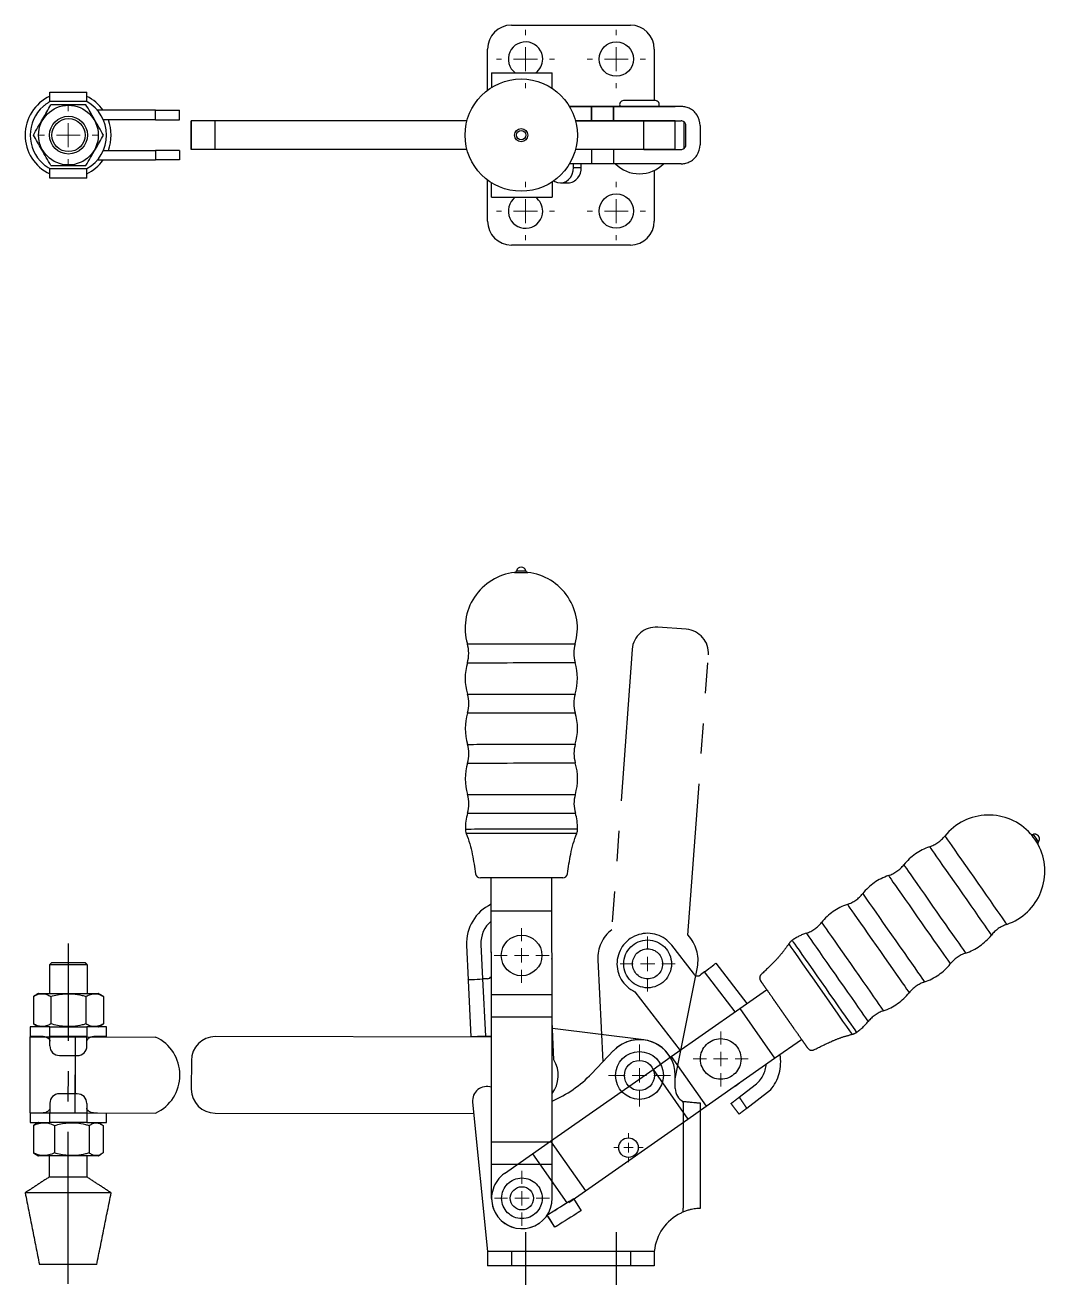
# Model space of a CAD drawing. Header units: millimetres. Extents: x 28 to 359, y 24 to 439.
# Drawn here: x 34.5 to 247.9, y 171.7 to 435.2 of the extents above; entities that cross this region are included whole.
import ezdxf

# ---------------------------------------------------------------- set-up
doc = ezdxf.new("R2010")
doc.units = ezdxf.units.MM
doc.linetypes.add('CENTER', pattern=[50.8, 31.75, -6.35, 6.35, -6.35])
doc.linetypes.add('PHANTOM', pattern=[63.5, 31.75, -6.35, 6.35, -6.35, 6.35, -6.35])
doc.layers.add('CENTER', color=1, linetype='CENTER')

# ---------------------------------------------------------------- blocks, each defined once
blk = doc.blocks.new('SW_CENTERMARKSYMBOL_0')
at = {"color": 0, "linetype": 'Continuous', "lineweight": 0}
for p, q in [((0, 3), (0, 5.75)), ((-3, 0), (-5.75, 0)), ((0, 0), (-1.5, 0)), ((0, 0), (0, 1.5)), ((0, 0), (0, -1.5)), ((0, 0), (1.5, 0)), ((3, 0), (5.75, 0)), ((0, -3), (0, -5.75))]:
    blk.add_line(p, q, dxfattribs=at)
blk = doc.blocks.new('SW_CENTERMARKSYMBOL_1')
at = {"color": 0, "linetype": 'Continuous', "lineweight": 0}
for p, q in [((0, 3), (0, 5.75)), ((-3, 0), (-5.75, 0)), ((0, 0), (-1.5, 0)), ((0, 0), (0, 1.5)), ((0, 0), (0, -1.5)), ((0, 0), (1.5, 0)), ((3, 0), (5.75, 0)), ((0, -3), (0, -5.75))]:
    blk.add_line(p, q, dxfattribs=at)
blk = doc.blocks.new('SW_CENTERMARKSYMBOL_2')
at = {"color": 0, "linetype": 'Continuous', "lineweight": 0}
for p, q in [((0, 3), (0, 6.5)), ((-3, 0), (-6.5, 0)), ((0, 0), (-1.5, 0)), ((0, 0), (0, 1.5)), ((0, 0), (0, -1.5)), ((0, 0), (1.5, 0)), ((3, 0), (6.5, 0)), ((0, -3), (0, -6.5))]:
    blk.add_line(p, q, dxfattribs=at)
blk = doc.blocks.new('SW_CENTERMARKSYMBOL_3')
at = {"color": 0, "linetype": 'Continuous', "lineweight": 0}
for p, q in [((0, 2), (0, 3.05)), ((-2, 0), (-3.05, 0)), ((0, 0), (-1, 0)), ((0, 0), (0, 1)), ((0, 0), (0, -1)), ((0, 0), (1, 0)), ((2, 0), (3.05, 0)), ((0, -2), (0, -3.05))]:
    blk.add_line(p, q, dxfattribs=at)
blk = doc.blocks.new('SW_CENTERMARKSYMBOL_4')
at = {"color": 0, "linetype": 'Continuous', "lineweight": 0}
for p, q in [((0, 5), (0, 6.1)), ((-5, 0), (-6.1, 0)), ((0, 0), (-2.5, 0)), ((0, 0), (0, 2.5)), ((0, 0), (0, -2.5)), ((0, 0), (2.5, 0)), ((5, 0), (6.1, 0)), ((0, -5), (0, -6.1))]:
    blk.add_line(p, q, dxfattribs=at)
blk = doc.blocks.new('SW_CENTERMARKSYMBOL_5')
at = {"color": 0, "linetype": 'Continuous', "lineweight": 0}
for p, q in [((0, 5), (0, 6.1)), ((-5, 0), (-6.1, 0)), ((0, 0), (-2.5, 0)), ((0, 0), (0, 2.5)), ((0, 0), (0, -2.5)), ((0, 0), (2.5, 0)), ((5, 0), (6.1, 0)), ((0, -5), (0, -6.1))]:
    blk.add_line(p, q, dxfattribs=at)
blk = doc.blocks.new('SW_CENTERMARKSYMBOL_6')
at = {"color": 0, "linetype": 'Continuous', "lineweight": 0}
for p, q in [((0, 5), (0, 6.1)), ((-5, 0), (-6.1, 0)), ((0, 0), (-2.5, 0)), ((0, 0), (0, 2.5)), ((0, 0), (0, -2.5)), ((0, 0), (2.5, 0)), ((5, 0), (6.1, 0)), ((0, -5), (0, -6.1))]:
    blk.add_line(p, q, dxfattribs=at)
blk = doc.blocks.new('SW_CENTERMARKSYMBOL_7')
at = {"color": 0, "linetype": 'Continuous', "lineweight": 0}
for p, q in [((0, 5), (0, 6.1)), ((-5, 0), (-6.1, 0)), ((0, 0), (-2.5, 0)), ((0, 0), (0, 2.5)), ((0, 0), (0, -2.5)), ((0, 0), (2.5, 0)), ((5, 0), (6.1, 0)), ((0, -5), (0, -6.1))]:
    blk.add_line(p, q, dxfattribs=at)

msp = doc.modelspace()

# ---------------------------------------------------------------- linework, layer by layer
at = {"color": 7, "linetype": 'Continuous'}
for p, q in [((136.23, 435.2), (161.13, 435.2)), ((131.23, 421.59), (131.23, 430.2)), ((166.13, 430.2), (166.13, 419.42)), ((132.04, 425.2), (132.03, 422.14)), ((132.04, 425.2), (144.74, 425.2)), ((144.77, 425.2), (144.74, 425.2)), ((144.77, 421.99), (144.77, 425.2)), ((39.63, 419.2), (39.64, 419.2)), ((39.64, 421.2), (47.38, 421.2)), ((47.38, 419.2), (39.64, 419.2)), ((166.36, 419.42), (159.71, 419.42)), ((39.85, 418.55), (39.85, 418.55)), ((61.77, 417.4), (49.59, 417.4)), ((61.77, 415.4), (61.77, 417.4)), ((61.77, 417.4), (66.77, 417.4)), ((66.77, 415.4), (66.77, 417.4)), ((128.09, 418.2), (128.19, 418.2)), ((128.18, 418.2), (128.09, 418.2)), ((148.44, 418.2), (153, 418.2)), ((153, 418.2), (148.44, 418.2)), ((153, 415.2), (153, 418.2)), ((153, 418.2), (157.61, 418.2)), ((153, 418.2), (153, 415.2)), ((157.61, 418.2), (153, 418.2)), ((157.61, 415.2), (157.61, 418.2)), ((157.61, 418.2), (170.53, 418.2)), ((157.61, 418.2), (157.61, 415.2)), ((170.53, 418.2), (157.61, 418.2)), ((171.73, 418.2), (170.53, 418.2)), ((61.77, 415.4), (50.84, 415.4)), ((61.77, 415.4), (66.77, 415.4)), ((69.23, 409.2), (69.23, 415.2)), ((69.24, 415.2), (69.23, 415.2)), ((69.24, 409.2), (69.24, 415.2)), ((74.24, 415.2), (69.24, 415.2)), ((74.24, 409.2), (74.24, 415.2)), ((126.93, 415.2), (74.24, 415.2)), ((163.96, 415.2), (149.7, 415.2)), ((149.7, 415.2), (153, 415.2)), ((153, 415.2), (157.61, 415.2)), ((157.61, 415.2), (170.53, 415.2)), ((163.96, 409.2), (163.96, 415.2)), ((170.53, 415.2), (163.96, 415.2)), ((163.96, 415.2), (170.53, 415.2)), ((170.53, 415.2), (171.73, 415.2)), ((172.31, 415), (172.31, 409.39)), ((172.73, 410.2), (172.73, 414.2)), ((175.73, 414.2), (175.73, 410.2)), ((50.84, 409), (61.77, 409)), ((61.77, 409), (61.77, 407)), ((66.77, 409), (61.77, 409)), ((66.77, 409), (66.77, 407)), ((69.24, 409.2), (69.23, 409.2)), ((74.24, 409.2), (69.24, 409.2)), ((126.93, 409.2), (74.24, 409.2)), ((163.96, 409.2), (149.7, 409.2)), ((153, 409.2), (153, 406.2)), ((153, 409.2), (153, 406.2)), ((157.61, 409.2), (157.61, 406.2)), ((157.61, 409.2), (157.61, 406.2)), ((170.53, 409.2), (163.96, 409.2)), ((170.53, 409.2), (163.96, 409.2)), ((163.96, 409.2), (170.53, 409.2)), ((170.53, 409.2), (171.73, 409.2)), ((39.85, 405.85), (39.85, 405.85)), ((49.59, 407), (61.77, 407)), ((66.77, 407), (61.77, 407)), ((128.18, 406.2), (128.09, 406.2)), ((128.18, 406.2), (128.09, 406.2)), ((153, 406.2), (148.44, 406.2)), ((153, 406.2), (148.44, 406.2)), ((149.24, 405.45), (149.24, 406.2)), ((150.83, 405.45), (150.83, 406.2)), ((157.61, 406.2), (153, 406.2)), ((157.61, 406.2), (153, 406.2)), ((170.53, 406.2), (157.61, 406.2)), ((170.53, 406.2), (157.61, 406.2)), ((171.73, 406.2), (170.53, 406.2)), ((39.63, 405.2), (39.64, 405.2)), ((39.64, 405.2), (47.38, 405.2)), ((47.38, 403.2), (39.64, 403.2)), ((149.24, 405.45), (150.83, 405.45)), ((166.13, 404.82), (166.13, 394.2)), ((131.23, 394.2), (131.23, 402.8)), ((132.04, 399.2), (132.03, 402.25)), ((144.77, 402.4), (144.77, 399.2)), ((132.04, 399.2), (144.74, 399.2)), ((144.77, 399.2), (144.74, 399.2)), ((161.13, 389.2), (136.23, 389.2)), ((132.01, 249.89), (132, 256.74)), ((144.71, 249.9), (144.7, 256.76)), ((132.01, 249.89), (144.71, 249.9)), ((132.03, 232.39), (132.01, 249.89)), ((144.73, 232.4), (144.71, 249.9)), ((126.85, 242.7), (127.21, 235.51)), ((129.85, 242.85), (130.21, 235.66)), ((131.98, 240.25), (132.02, 239.39)), ((127.22, 235.31), (127.21, 235.51)), ((127.81, 223.52), (127.22, 235.31)), ((131.21, 235.71), (130.21, 235.66)), ((130.21, 235.66), (130.81, 223.67)), ((36.19, 232.02), (36.18, 226.27)), ((39.85, 232.01), (39.85, 226.26)), ((47.19, 232), (47.18, 226.25)), ((50.85, 232), (50.84, 226.25)), ((132.03, 232.39), (144.73, 232.4)), ((132.04, 227.72), (132.03, 232.39)), ((144.74, 227.74), (144.73, 232.4)), ((132.04, 227.72), (144.74, 227.74)), ((132.07, 201.55), (132.04, 227.72)), ((144.77, 201.57), (144.74, 227.74)), ((145.14, 218.76), (144.74, 226.77)), ((39.64, 225.64), (47.38, 225.63)), ((163.96, 222.92), (144.81, 225.3)), ((35.47, 223.55), (44.9, 223.53)), ((39.63, 221.64), (39.64, 223.64)), ((47.38, 223.63), (39.64, 223.64)), ((44.9, 223.53), (44.88, 207.63)), ((44.9, 223.53), (44.88, 207.63)), ((44.91, 223.53), (44.89, 207.63)), ((44.91, 223.53), (44.89, 207.63)), ((44.9, 223.53), (44.91, 223.53)), ((44.91, 223.53), (61.77, 223.51)), ((44.91, 223.53), (61.77, 223.51)), ((47.38, 221.63), (47.38, 223.63)), ((48.28, 223.53), (61.77, 223.51)), ((132.04, 223.51), (74.24, 223.59)), ((130.81, 223.67), (131.83, 223.72)), ((130.81, 223.67), (131.83, 223.72)), ((131.83, 223.72), (132.04, 223.71)), ((41.63, 219.64), (45.38, 219.63)), ((44.9, 219.63), (44.88, 211.63)), ((44.91, 219.63), (44.9, 211.63)), ((157.61, 220.66), (153, 215.83)), ((157.61, 220.66), (153, 215.83)), ((157.61, 220.66), (153, 215.83)), ((157.61, 220.66), (153, 215.83)), ((157.61, 220.66), (153, 215.83)), ((69.24, 218.6), (69.23, 212.6)), ((170.53, 212.72), (170.53, 215.47)), ((170.53, 214.17), (170.53, 215.47)), ((170.53, 212.72), (170.53, 215.47)), ((45.37, 211.63), (41.62, 211.64)), ((39.62, 209.64), (39.61, 207.64)), ((47.36, 209.63), (47.36, 207.63)), ((128.11, 209.87), (131.23, 178.67)), ((128.11, 209.87), (131.23, 178.67)), ((128.11, 209.87), (131.23, 178.67)), ((128.11, 209.87), (131.23, 178.67)), ((128.11, 209.87), (131.23, 178.67)), ((172.21, 209.72), (172.21, 210.03)), ((172.21, 209.72), (172.21, 210.03)), ((172.21, 209.72), (172.21, 187.72)), ((172.21, 209.72), (172.21, 187.72)), ((173.16, 206.35), (176.98, 209.03)), ((175.73, 209.72), (175.73, 187.72)), ((175.73, 209.72), (175.73, 187.72)), ((35.45, 207.65), (44.88, 207.63)), ((39.61, 207.64), (47.36, 207.63)), ((47.36, 205.63), (39.61, 205.64)), ((44.88, 207.63), (44.89, 207.63)), ((44.89, 207.63), (61.75, 207.61)), ((44.89, 207.63), (61.75, 207.61)), ((48.78, 207.63), (49.57, 207.63)), ((49.57, 207.63), (61.75, 207.61)), ((74.22, 207.59), (128.34, 207.52)), ((172.21, 205.68), (172.21, 187.72)), ((175.73, 208.15), (175.73, 187.72)), ((36.2, 205.02), (36.19, 199.27)), ((40.59, 205.01), (40.58, 199.26)), ((47.87, 205), (47.86, 199.25)), ((50.76, 205), (50.76, 199.25)), ((132.07, 201.55), (144.77, 201.57)), ((132.07, 196.89), (132.07, 201.55)), ((144.77, 196.9), (144.77, 201.57)), ((132.07, 196.89), (144.77, 196.9)), ((132.08, 189.76), (132.07, 196.89)), ((144.78, 189.78), (144.77, 196.9)), ((149.24, 189.72), (150.83, 187.17)), ((172.21, 187.21), (172.21, 187.72)), ((172.21, 187.21), (172.21, 187.72)), ((172.21, 186.9), (172.21, 187.72)), ((175.73, 187.72), (175.72, 187.72)), ((175.73, 187.72), (175.72, 187.72)), ((175.73, 187.72), (175.72, 187.72)), ((175.73, 187.72), (175.73, 187.67)), ((175.73, 187.72), (175.73, 187.67)), ((145.32, 183.73), (143.73, 186.27)), ((145.32, 183.73), (143.97, 185.9)), ((131.23, 178.67), (131.23, 175.67)), ((136.23, 178.67), (131.23, 178.67)), ((131.23, 178.67), (131.23, 175.67)), ((136.23, 178.67), (131.23, 178.67)), ((136.23, 178.67), (136.23, 175.67)), ((161.13, 178.67), (136.23, 178.67)), ((136.23, 178.67), (136.23, 175.67)), ((161.13, 178.67), (136.23, 178.67)), ((161.13, 178.67), (161.13, 175.67)), ((166.13, 178.67), (161.13, 178.67)), ((161.13, 178.67), (161.13, 175.67)), ((166.13, 178.67), (161.13, 178.67)), ((166.13, 178.67), (166.13, 175.67)), ((166.13, 178.67), (166.13, 175.67)), ((136.23, 175.67), (131.23, 175.67)), ((136.23, 175.67), (131.23, 175.67)), ((161.13, 175.67), (136.23, 175.67)), ((161.13, 175.67), (136.23, 175.67)), ((166.13, 175.67), (161.13, 175.67)), ((166.13, 175.67), (161.13, 175.67))]:
    msp.add_line(p, q, dxfattribs=at)
at = {"color": 3, "linetype": 'PHANTOM'}
for p, q in [((172.84, 308.81), (166.85, 309.24)), ((172.84, 308.81), (166.85, 309.24)), ((161.5, 304.62), (157.23, 245.96)), ((161.5, 304.62), (157.23, 245.96)), ((173.19, 244.8), (177.46, 303.46)), ((173.19, 244.8), (177.46, 303.46)), ((174.32, 236.85), (169.8, 242.71)), ((154.32, 239.65), (155.38, 218.32)), ((154.32, 239.65), (155.38, 218.32)), ((170.53, 214.74), (175.15, 238.14)), ((174.81, 236.38), (175.15, 238.14)), ((179.01, 238.95), (185.51, 230.5)), ((176.63, 237.12), (175.83, 236.5)), ((176.63, 237.12), (175.83, 236.5)), ((183.05, 228.78), (176.63, 237.12)), ((162.06, 233), (171.52, 220.7)), ((184.03, 229.47), (189.65, 233.4)), ((169.7, 219.43), (184.03, 229.47)), ((184.03, 229.47), (191.32, 219.07)), ((191.32, 219.07), (196.93, 223)), ((165.88, 216.75), (169.7, 219.43)), ((169.7, 219.43), (176.98, 209.03)), ((176.98, 209.03), (191.32, 219.07)), ((144.44, 201.74), (165.88, 216.75)), ((165.88, 216.75), (173.16, 206.35)), ((183.91, 210.92), (187.25, 213.49)), ((190.45, 212.42), (185.48, 208.59)), ((151.73, 191.34), (173.16, 206.35)), ((140.62, 199.06), (144.44, 201.74)), ((144.44, 201.74), (151.73, 191.34)), ((134.79, 194.97), (140.62, 199.06)), ((140.62, 199.06), (147.8, 188.81)), ((148.24, 188.89), (151.73, 191.34))]:
    msp.add_line(p, q, dxfattribs=at)
at = {"color": 7, "linetype": 'Continuous', "flags": 128}
for points in [[(145.11, 402.63), (145.29, 402.52), (145.87, 402.28), (146.49, 402.2), (147.1, 402.28), (147.68, 402.52), (148.21, 402.91), (148.64, 403.42), (148.97, 404.04), (149.18, 404.72), (149.24, 405.45)], [(136.89, 320.71), (136.97, 320.71), (137.21, 320.71), (137.58, 320.71), (138.03, 320.72), (138.51, 320.72), (138.96, 320.72), (139.33, 320.72), (139.57, 320.72), (139.66, 320.72)], [(137.31, 321.07), (137.38, 321.07), (137.59, 321.07), (137.9, 321.07), (138.27, 321.07), (138.64, 321.07), (138.95, 321.07), (139.16, 321.07), (139.23, 321.07)], [(127.01, 305.74), (127.09, 305.74), (127.33, 305.74), (127.72, 305.74), (128.26, 305.74), (128.94, 305.75), (129.75, 305.75), (130.68, 305.75), (131.71, 305.75), (132.85, 305.75), (134.05, 305.75), (135.32, 305.75), (136.63, 305.76), (137.96, 305.76), (139.29, 305.76), (140.61, 305.76), (141.9, 305.76), (143.14, 305.76), (144.31, 305.76), (145.4, 305.77), (146.38, 305.77), (147.26, 305.77), (148, 305.77), (148.61, 305.77), (149.08, 305.77), (149.39, 305.77), (149.55, 305.77), (149.57, 305.77)], [(127.02, 301.82), (127.09, 301.82), (127.33, 301.82), (127.72, 301.82), (128.26, 301.82), (128.94, 301.83), (129.75, 301.83), (130.68, 301.83), (131.72, 301.83), (132.85, 301.83), (134.06, 301.83), (135.32, 301.83), (136.63, 301.84), (137.96, 301.84), (139.3, 301.84), (140.62, 301.84), (141.91, 301.84), (143.15, 301.84), (144.32, 301.84), (145.4, 301.85), (146.39, 301.85), (147.26, 301.85), (148.01, 301.85), (148.62, 301.85), (149.08, 301.85), (149.4, 301.85), (149.56, 301.85), (149.58, 301.85)], [(127.02, 295.24), (127.1, 295.24), (127.34, 295.24), (127.73, 295.24), (128.27, 295.24), (128.95, 295.25), (129.76, 295.25), (130.69, 295.25), (131.73, 295.25), (132.86, 295.25), (134.06, 295.25), (135.33, 295.25), (136.64, 295.26), (137.97, 295.26), (139.31, 295.26), (140.63, 295.26), (141.92, 295.26), (143.15, 295.26), (144.33, 295.26), (145.41, 295.27), (146.4, 295.27), (147.27, 295.27), (148.02, 295.27), (148.63, 295.27), (149.09, 295.27), (149.41, 295.27), (149.56, 295.27), (149.58, 295.27)], [(127.03, 291.32), (127.11, 291.32), (127.34, 291.32), (127.73, 291.32), (128.27, 291.32), (128.95, 291.33), (129.76, 291.33), (130.69, 291.33), (131.73, 291.33), (132.86, 291.33), (134.07, 291.33), (135.34, 291.33), (136.64, 291.34), (137.97, 291.34), (139.31, 291.34), (140.63, 291.34), (141.92, 291.34), (143.16, 291.34), (144.33, 291.34), (145.42, 291.35), (146.4, 291.35), (147.27, 291.35), (148.02, 291.35), (148.63, 291.35), (149.1, 291.35), (149.41, 291.35), (149.57, 291.35), (149.59, 291.35)], [(127.04, 284.74), (127.12, 284.74), (127.35, 284.74), (127.74, 284.74), (128.28, 284.74), (128.96, 284.75), (129.77, 284.75), (130.7, 284.75), (131.74, 284.75), (132.87, 284.75), (134.08, 284.75), (135.34, 284.75), (136.65, 284.76), (137.98, 284.76), (139.32, 284.76), (140.64, 284.76), (141.93, 284.76), (143.17, 284.76), (144.34, 284.76), (145.42, 284.77), (146.41, 284.77), (147.28, 284.77), (148.03, 284.77), (148.64, 284.77), (149.1, 284.77), (149.42, 284.77), (149.58, 284.77), (149.6, 284.77)], [(127.04, 280.82), (127.12, 280.82), (127.36, 280.82), (127.75, 280.82), (128.29, 280.82), (128.97, 280.83), (129.78, 280.83), (130.71, 280.83), (131.75, 280.83), (132.88, 280.83), (134.08, 280.83), (135.35, 280.83), (136.66, 280.84), (137.99, 280.84), (139.32, 280.84), (140.64, 280.84), (141.93, 280.84), (143.17, 280.84), (144.34, 280.84), (145.43, 280.85), (146.41, 280.85), (147.29, 280.85), (148.03, 280.85), (148.64, 280.85), (149.11, 280.85), (149.42, 280.85), (149.58, 280.85), (149.6, 280.85)], [(127.05, 274.24), (127.13, 274.24), (127.36, 274.24), (127.76, 274.24), (128.29, 274.24), (128.97, 274.25), (129.78, 274.25), (130.72, 274.25), (131.75, 274.25), (132.88, 274.25), (134.09, 274.25), (135.36, 274.25), (136.66, 274.26), (138, 274.26), (139.33, 274.26), (140.65, 274.26), (141.94, 274.26), (143.18, 274.26), (144.35, 274.26), (145.44, 274.27), (146.42, 274.27), (147.3, 274.27), (148.04, 274.27), (148.65, 274.27), (149.12, 274.27), (149.43, 274.27), (149.59, 274.27), (149.61, 274.27)], [(127.05, 270.32), (127.13, 270.32), (127.37, 270.32), (127.76, 270.32), (128.3, 270.32), (128.98, 270.33), (129.79, 270.33), (130.72, 270.33), (131.76, 270.33), (132.89, 270.33), (134.09, 270.33), (135.36, 270.33), (136.67, 270.34), (138, 270.34), (139.34, 270.34), (140.66, 270.34), (141.95, 270.34), (143.19, 270.34), (144.36, 270.34), (145.44, 270.35), (146.43, 270.35), (147.3, 270.35), (148.05, 270.35), (148.66, 270.35), (149.12, 270.35), (149.44, 270.35), (149.59, 270.35), (149.61, 270.35)], [(126.59, 267.03), (126.67, 267.03), (126.9, 267.03), (127.3, 267.03), (127.84, 267.03), (128.52, 267.04), (129.34, 267.04), (130.27, 267.04), (131.32, 267.04), (132.46, 267.04), (133.68, 267.04), (134.97, 267.04), (136.3, 267.04), (137.65, 267.05), (139.02, 267.05), (140.38, 267.05), (141.71, 267.05), (142.99, 267.05), (144.21, 267.05), (145.35, 267.06), (146.4, 267.06), (147.34, 267.06), (148.16, 267.06), (148.84, 267.06), (149.38, 267.06), (149.77, 267.06), (150.01, 267.06), (150.09, 267.06), (150.09, 267.06)], [(149.91, 266.1), (149.68, 266.1), (149.03, 266.1), (147.96, 266.1), (146.52, 266.1), (144.77, 266.1), (142.77, 266.1), (140.6, 266.09), (138.34, 266.09), (136.08, 266.09), (133.91, 266.08), (131.91, 266.08), (130.16, 266.08), (128.72, 266.08), (127.65, 266.08), (127, 266.08), (126.77, 266.08), (126.77, 266.08)], [(132.02, 241.36), (132.01, 241.26), (131.98, 240.25)], [(43.53, 238.61), (42.73, 238.61), (41.97, 238.61), (41.26, 238.61), (40.66, 238.61), (40.16, 238.61), (39.81, 238.62), (39.61, 238.62), (39.56, 238.62)], [(40.06, 239.12), (40.07, 239.12), (40.19, 239.11), (40.47, 239.11), (40.89, 239.11), (41.43, 239.11), (42.07, 239.11), (42.78, 239.11), (43.53, 239.11)], [(43.53, 239.11), (44.27, 239.11), (44.98, 239.11), (45.63, 239.11), (46.17, 239.11), (46.59, 239.11), (46.87, 239.11), (46.99, 239.11), (46.99, 239.11)], [(47.49, 238.6), (47.45, 238.6), (47.25, 238.61), (46.89, 238.61), (46.4, 238.61), (45.79, 238.61), (45.09, 238.61), (44.33, 238.61), (43.53, 238.61)], [(127.21, 235.51), (127.27, 235.51), (127.44, 235.52), (127.72, 235.53), (128.09, 235.55), (128.54, 235.57), (129.06, 235.6), (129.62, 235.63), (130.21, 235.66)], [(37.27, 232.64), (37.28, 232.64), (37.4, 232.64), (37.68, 232.64), (38.11, 232.64), (38.68, 232.64), (39.38, 232.64), (40.18, 232.64), (41.07, 232.64), (42.03, 232.64), (43.02, 232.64), (44.02, 232.63), (45.02, 232.63), (45.97, 232.63), (46.86, 232.63), (47.67, 232.63), (48.36, 232.63), (48.93, 232.63), (49.36, 232.63), (49.64, 232.63), (49.77, 232.63), (49.77, 232.63)], [(39.64, 225.64), (38.69, 225.64), (37.83, 225.64), (37.09, 225.64), (36.48, 225.64), (36.01, 225.64), (35.69, 225.65), (35.53, 225.65), (35.51, 225.65)], [(39.64, 223.64), (39.64, 224.03), (39.64, 224.41), (39.64, 224.75), (39.64, 225.05), (39.64, 225.3), (39.64, 225.49), (39.64, 225.6), (39.64, 225.64)], [(47.38, 225.63), (47.38, 225.59), (47.38, 225.48), (47.38, 225.29), (47.38, 225.04), (47.38, 224.74), (47.38, 224.39), (47.38, 224.02), (47.38, 223.63)], [(51.51, 225.62), (51.49, 225.62), (51.33, 225.62), (51.01, 225.62), (50.54, 225.62), (49.93, 225.63), (49.19, 225.63), (48.34, 225.63), (47.38, 225.63)], [(35.47, 223.55), (35.55, 223.55), (35.8, 223.54), (36.2, 223.54), (36.75, 223.54), (37.43, 223.54), (38.22, 223.54), (38.69, 223.54)], [(35.47, 223.55), (35.5, 223.55), (35.71, 223.55), (36.12, 223.54), (36.72, 223.54), (37.49, 223.54), (38.4, 223.54), (39.43, 223.54), (40.52, 223.54), (41.66, 223.54), (42.79, 223.54), (43.89, 223.53), (44.9, 223.53)], [(38.22, 223.64), (37.42, 223.64), (36.75, 223.64), (36.22, 223.64), (35.83, 223.64), (35.59, 223.65), (35.51, 223.65)], [(44.9, 223.53), (44.9, 223.53), (44.9, 223.53), (44.9, 223.53), (44.91, 223.53), (44.91, 223.53), (44.91, 223.53), (44.91, 223.53), (44.91, 223.53)], [(51.51, 223.62), (51.43, 223.62), (51.19, 223.62), (50.8, 223.62), (50.26, 223.63), (49.59, 223.63), (48.8, 223.63)], [(130.81, 223.67), (130.23, 223.64), (129.66, 223.61), (129.15, 223.59), (128.69, 223.56), (128.32, 223.55), (128.04, 223.53), (127.87, 223.52), (127.81, 223.52)], [(35.45, 207.65), (35.53, 207.65), (35.6, 207.65)], [(35.45, 207.65), (35.48, 207.65), (35.69, 207.65), (36.1, 207.64), (36.7, 207.64), (37.47, 207.64), (38.38, 207.64), (39.4, 207.64), (40.5, 207.64), (41.64, 207.64), (42.77, 207.64), (43.86, 207.63), (44.88, 207.63)], [(35.48, 205.65), (35.5, 205.65), (35.67, 205.65), (35.98, 205.64), (36.45, 205.64), (37.06, 205.64), (37.8, 205.64), (38.66, 205.64), (39.61, 205.64)], [(35.6, 207.65), (35.8, 207.64), (36.2, 207.64), (36.73, 207.64), (37.4, 207.64), (38.2, 207.64)], [(39.61, 205.64), (39.61, 205.68), (39.61, 205.79), (39.61, 205.98), (39.61, 206.23), (39.61, 206.53), (39.61, 206.87), (39.61, 207.25), (39.61, 207.64)], [(47.36, 207.63), (47.36, 207.24), (47.36, 206.86), (47.36, 206.52), (47.36, 206.22), (47.36, 205.97), (47.36, 205.78), (47.36, 205.67), (47.36, 205.63)], [(47.36, 205.63), (48.31, 205.63), (49.16, 205.63), (49.9, 205.63), (50.52, 205.63), (50.98, 205.62), (51.3, 205.62), (51.46, 205.62), (51.48, 205.62)], [(44.21, 198.63), (43.2, 198.63), (42.21, 198.64), (41.24, 198.64), (40.33, 198.64), (39.51, 198.64), (38.78, 198.64), (38.18, 198.64), (37.72, 198.64), (37.4, 198.64), (37.24, 198.64), (37.22, 198.64)], [(49.72, 198.63), (49.72, 198.63), (49.64, 198.63), (49.4, 198.63), (49, 198.63), (48.46, 198.63), (47.79, 198.63), (47.01, 198.63), (46.14, 198.63), (45.2, 198.63), (44.21, 198.63)], [(47.43, 194.21), (47.43, 194.21), (47.31, 194.21), (47.03, 194.21), (46.6, 194.21), (46.05, 194.21), (45.39, 194.21), (44.66, 194.21), (43.87, 194.21), (43.07, 194.21), (42.28, 194.21), (41.54, 194.21), (40.89, 194.21), (40.33, 194.21), (39.91, 194.22), (39.63, 194.22), (39.51, 194.22), (39.5, 194.22)], [(52.46, 190.9), (52.46, 190.9), (52.34, 190.9), (52.06, 190.9), (51.63, 190.9), (51.05, 190.9), (50.34, 190.9), (49.5, 190.9), (48.56, 190.9), (47.52, 190.9), (46.42, 190.91), (45.26, 190.91), (44.07, 190.91), (42.86, 190.91), (41.67, 190.91), (40.51, 190.91), (39.41, 190.92), (38.37, 190.92), (37.43, 190.92), (36.59, 190.92), (35.88, 190.92), (35.3, 190.92), (34.87, 190.92), (34.59, 190.92), (34.47, 190.92), (34.46, 190.92)], [(143.73, 186.27), (143.8, 186.32), (144.01, 186.44), (144.33, 186.65), (144.77, 186.92), (145.29, 187.25), (145.87, 187.61), (146.49, 187.99), (147.1, 188.38), (147.68, 188.74), (148.21, 189.07), (148.64, 189.34), (148.97, 189.55), (149.18, 189.67), (149.24, 189.72)], [(144.5, 186.75), (144.54, 186.78), (145.11, 187.13), (145.77, 187.55), (146.49, 187.99), (147.2, 188.44), (147.87, 188.86), (148.14, 189.03)], [(150.83, 187.17), (150.77, 187.13), (150.56, 187), (150.23, 186.8), (149.8, 186.52), (149.27, 186.2), (148.69, 185.83), (148.08, 185.45), (147.46, 185.07), (146.88, 184.7), (146.36, 184.38), (145.92, 184.1), (145.59, 183.9), (145.39, 183.77), (145.32, 183.73)], [(49.44, 175.9), (49.42, 175.9), (49.26, 175.9), (48.94, 175.9), (48.47, 175.9), (47.86, 175.9), (47.13, 175.91), (46.3, 175.91), (45.39, 175.91), (44.43, 175.91), (43.44, 175.91), (42.46, 175.91), (41.5, 175.91), (40.59, 175.91), (39.76, 175.92), (39.03, 175.92), (38.42, 175.92), (37.95, 175.92), (37.63, 175.92), (37.46, 175.92), (37.44, 175.92)]]:
    msp.add_lwpolyline(points, dxfattribs=at)
at = {"color": 3, "linetype": 'PHANTOM', "flags": 128}
for points in [[(226.96, 265.56), (227.02, 265.47), (227.2, 265.21), (227.49, 264.79), (227.9, 264.21), (228.41, 263.48), (229.01, 262.62), (229.7, 261.65), (230.45, 260.57), (231.26, 259.41), (232.11, 258.2), (232.99, 256.95), (233.87, 255.69), (234.74, 254.44), (235.59, 253.22), (236.41, 252.07), (237.16, 250.99), (237.84, 250.01), (238.45, 249.15), (238.96, 248.42), (239.36, 247.84), (239.66, 247.42), (239.84, 247.17), (239.9, 247.08), (239.9, 247.08)], [(244.89, 266.03), (244.95, 265.95), (245.12, 265.7), (245.38, 265.33), (245.68, 264.9), (245.98, 264.47), (246.24, 264.1), (246.41, 263.85), (246.47, 263.77)], [(245.42, 265.89), (245.46, 265.83), (245.58, 265.66), (245.76, 265.41), (245.97, 265.11), (246.18, 264.8), (246.36, 264.55), (246.48, 264.38), (246.52, 264.32), (246.52, 264.32)], [(223.75, 263.31), (223.81, 263.22), (223.99, 262.97), (224.28, 262.54), (224.69, 261.96), (225.2, 261.24), (225.8, 260.37), (226.48, 259.4), (227.24, 258.32), (228.05, 257.16), (228.9, 255.95), (229.78, 254.7), (230.66, 253.44), (231.53, 252.19), (232.38, 250.98), (233.19, 249.82), (233.95, 248.74), (234.63, 247.76), (235.24, 246.9), (235.75, 246.18), (236.15, 245.6), (236.45, 245.17), (236.63, 244.92), (236.69, 244.83)], [(218.36, 259.53), (218.42, 259.45), (218.6, 259.19), (218.89, 258.77), (219.3, 258.19), (219.81, 257.46), (220.41, 256.6), (221.1, 255.62), (221.85, 254.54), (222.66, 253.39), (223.51, 252.17), (224.39, 250.92), (225.27, 249.66), (226.14, 248.41), (227, 247.2), (227.81, 246.04), (228.56, 244.97), (229.25, 243.99), (229.85, 243.13), (230.36, 242.4), (230.76, 241.82), (231.06, 241.4), (231.24, 241.14), (231.3, 241.05), (231.3, 241.05)], [(215.15, 257.28), (215.21, 257.2), (215.39, 256.94), (215.68, 256.52), (216.09, 255.94), (216.6, 255.21), (217.2, 254.35), (217.88, 253.37), (218.64, 252.3), (219.45, 251.14), (220.3, 249.92), (221.18, 248.68), (222.06, 247.41), (222.93, 246.16), (223.78, 244.95), (224.59, 243.79), (225.35, 242.72), (226.03, 241.74), (226.64, 240.88), (227.15, 240.15), (227.55, 239.57), (227.85, 239.15), (228.03, 238.89), (228.09, 238.81)], [(209.76, 253.51), (209.82, 253.42), (210, 253.17), (210.29, 252.74), (210.7, 252.16), (211.21, 251.44), (211.81, 250.58), (212.5, 249.6), (213.25, 248.52), (214.06, 247.36), (214.91, 246.15), (215.79, 244.9), (216.67, 243.64), (217.54, 242.39), (218.4, 241.18), (219.21, 240.02), (219.96, 238.94), (220.65, 237.96), (221.25, 237.1), (221.76, 236.38), (222.16, 235.8), (222.46, 235.37), (222.64, 235.12), (222.7, 235.03), (222.7, 235.03)], [(206.55, 251.26), (206.61, 251.17), (206.79, 250.92), (207.08, 250.49), (207.49, 249.91), (208, 249.19), (208.6, 248.33), (209.29, 247.35), (210.04, 246.27), (210.85, 245.11), (211.7, 243.9), (212.58, 242.65), (213.46, 241.39), (214.33, 240.14), (215.18, 238.93), (215.99, 237.77), (216.75, 236.69), (217.43, 235.71), (218.04, 234.85), (218.55, 234.13), (218.95, 233.55), (219.25, 233.12), (219.43, 232.87), (219.49, 232.78)], [(197.95, 245.23), (198.01, 245.15), (198.19, 244.89), (198.48, 244.47), (198.89, 243.89), (199.4, 243.16), (200, 242.3), (200.69, 241.32), (201.44, 240.25), (202.25, 239.09), (203.1, 237.88), (203.98, 236.63), (204.86, 235.37), (205.73, 234.12), (206.58, 232.9), (207.39, 231.75), (208.15, 230.67), (208.83, 229.69), (209.44, 228.83), (209.95, 228.1), (210.35, 227.52), (210.65, 227.1), (210.83, 226.84), (210.89, 226.76)], [(201.16, 247.48), (201.22, 247.4), (201.4, 247.14), (201.69, 246.72), (202.1, 246.14), (202.61, 245.41), (203.21, 244.55), (203.9, 243.57), (204.65, 242.5), (205.46, 241.34), (206.31, 240.12), (207.19, 238.88), (208.07, 237.61), (208.94, 236.37), (209.8, 235.15), (210.61, 233.99), (211.36, 232.92), (212.05, 231.94), (212.65, 231.08), (213.16, 230.35), (213.56, 229.77), (213.86, 229.35), (214.04, 229.09), (214.1, 229.01)], [(207.57, 224.09), (207.45, 224.27), (207.07, 224.81), (206.46, 225.68), (205.63, 226.86), (204.63, 228.3), (203.48, 229.93), (202.23, 231.71), (200.94, 233.56), (199.64, 235.41), (198.4, 237.18), (197.25, 238.82), (196.25, 240.26), (195.42, 241.44), (194.81, 242.31), (194.43, 242.85), (194.3, 243.03), (194.3, 243.03)], [(194.98, 243.73), (195.04, 243.65), (195.22, 243.39), (195.52, 242.97), (195.92, 242.39), (196.43, 241.66), (197.04, 240.8), (197.72, 239.82), (198.48, 238.73), (199.3, 237.57), (200.16, 236.34), (201.05, 235.07), (201.95, 233.79), (202.84, 232.51), (203.72, 231.26), (204.56, 230.06), (205.35, 228.93), (206.08, 227.9), (206.72, 226.97), (207.28, 226.17), (207.74, 225.52), (208.09, 225.02), (208.33, 224.68), (208.45, 224.51), (208.46, 224.48)], [(176.63, 237.12), (177.1, 237.47), (177.54, 237.82), (177.95, 238.13), (178.31, 238.41), (178.61, 238.64), (178.83, 238.81), (178.97, 238.91), (179.01, 238.95)], [(183.03, 213.26), (183.63, 213.62), (184.34, 214.18)]]:
    msp.add_lwpolyline(points, dxfattribs=at)
at = {"color": 7, "linetype": 'Continuous'}
for centre, radius in [((158.18, 428.1), 3.6), ((138.29, 412.2), 11.75), ((43.52, 412.2), 6.25), ((43.53, 412.2), 3.96), ((138.27, 412.2), 1.38), ((138.27, 412.2), 0.961), ((158.18, 396.3), 3.6), ((138.37, 240.57), 4.25), ((163.03, 215.47), 5), ((163.03, 215.47), 3.15), ((160.73, 200.37), 2.05), ((160.73, 200.37), 2.05), ((160.73, 200.37), 2.05), ((138.43, 189.77), 2.43)]:
    msp.add_circle(centre, radius, dxfattribs=at)
at = {"color": 3, "linetype": 'Continuous'}
msp.add_circle((43.53, 412.2), 3.46, dxfattribs=at)
at = {"color": 3, "linetype": 'PHANTOM'}
for centre, radius in [((164.73, 238.81), 5), ((164.73, 238.81), 3.15), ((180.04, 218.92), 4.25), ((138.43, 189.77), 4.25), ((138.43, 189.77), 4.25)]:
    msp.add_circle(centre, radius, dxfattribs=at)
at = {"color": 7, "linetype": 'Continuous'}
for centre, radius, start, end in [((136.23, 430.2), 5, 90, 180), ((161.13, 430.2), 5, 0, 90), ((139.18, 428.1), 3.6, 0, 233.6639), ((139.18, 428.1), 3.6, 306.3361, 0), ((43.46, 412.2), 9, 115.3446, 244.6554), ((-328.74, 419.7), 368.38, 359.9222, 0.2332), ((-321, 419.7), 368.39, 359.9217, 0.2328), ((43.46, 412.2), 9, 35.2941, 64.1804), ((43.51, 412.2), 8, 298.955, 61.045), ((159.71, 418.6), 0.825, 90, 209.0025), ((166.36, 418.6), 0.825, 330.9975, 90), ((43.51, 412.2), 8, 131.4096, 228.5904), ((171.73, 414.2), 4, 0, 34.4115), ((43.46, 412.2), 9, 339.1728, 20.8272), ((171.73, 410.2), 4, 325.5885, 0), ((43.46, 412.2), 9, 295.668, 324.7053), ((163.03, 411.1), 7, 224.4352, 270), ((163.03, 411.1), 7, 270, 315.5648), ((-328.74, 404.7), 368.38, 359.7668, 0.0778), ((-321, 404.69), 368.39, 359.7672, 0.0783), ((147.85, 405.18), 3, 274.3873, 5.0136), ((139.18, 396.3), 3.6, 126.3361, 0), ((139.18, 396.3), 3.6, 0, 53.6639), ((136.23, 394.2), 5, 180, 270), ((161.13, 394.2), 5, 270, 0), ((138.27, 320.8), 1, 16.1269, 164.0126), ((138.29, 309.05), 11.75, 96.8275, 196.3299), ((136.83, 321.21), 0.5, 276.8275, 344.0126), ((139.71, 321.21), 0.5, 196.1269, 263.312), ((138.29, 309.05), 11.75, 343.8095, 83.312), ((120.29, 303.78), 7, 343.8095, 16.3299), ((156.29, 303.82), 7, 163.8095, 196.3299), ((138.3, 298.55), 11.75, 163.8095, 196.3299), ((138.3, 298.55), 11.75, 343.8095, 16.3299), ((120.31, 293.28), 7, 343.8095, 16.3299), ((156.31, 293.32), 7, 163.8095, 196.3299), ((138.31, 288.05), 11.75, 163.8095, 196.3299), ((138.31, 288.05), 11.75, 343.8095, 16.3299), ((120.32, 282.78), 7, 343.8095, 16.3299), ((156.32, 282.82), 7, 163.8095, 196.3299), ((138.33, 277.55), 11.75, 163.8095, 196.3299), ((138.33, 277.55), 11.75, 343.8095, 16.3299), ((120.33, 272.28), 7, 343.8095, 16.3299), ((156.33, 272.32), 7, 163.8095, 196.3299), ((138.34, 267.05), 11.75, 163.8095, 180.0697), ((138.34, 267.05), 11.75, 0.0697, 16.3299), ((129.18, 267.04), 2.59, 180.0697, 201.7994), ((147.5, 267.06), 2.59, 338.374, 0.0697), ((129.72, 257.79), 1, 187.8158, 270.0623), ((129.72, 257.79), 1, 187.753, 270.0673), ((146.97, 257.81), 1, 270.0729, 352.3859), ((146.98, 257.81), 1, 270.0772, 352.3128), ((135.84, 243.15), 9, 115.1883, 182.8816), ((135.84, 243.15), 6, 129.6188, 182.8816), ((138.37, 240.57), 6.4, 352.9031, 7.2364), ((131.16, 236.7), 1, 272.8816, 330.4576), ((41.63, 221.64), 2, 179.9224, 269.9224), ((45.38, 221.63), 2, 269.9224, 359.9224), ((58.1, 215.56), 8.76, 294.796, 65.204), ((74.24, 218.59), 5, 89.9224, 179.9224), ((163.03, 215.47), 7.5, 0, 136.2781), ((163.03, 215.47), 7.5, 0, 136.2781), ((163.03, 215.47), 7.5, 30.5371, 136.2781), ((139.63, 215.5), 6.4, 323.1799, 30.6134), ((134.93, 233.11), 25, 293.1419, 316.2781), ((134.93, 233.11), 25, 293.1419, 316.2781), ((41.62, 209.64), 2, 89.9224, 179.9224), ((45.36, 209.63), 2, 359.9224, 89.9224), ((74.23, 212.59), 5, 179.9224, 269.9224), ((131.09, 210.17), 3, 71.3026, 185.7196), ((131.09, 210.17), 3, 71.3026, 185.7196), ((173.53, 212.72), 3, 180, 243.9182), ((173.53, 212.72), 3, 180, 243.9182), ((44.88, 198.79), 8.85, 89.9054, 89.9744), ((138.43, 189.77), 6.35, 180.0697, 254.7837), ((138.43, 189.77), 6.35, 285.3557, 0.0697), ((138.43, 189.77), 6.35, 230.2977, 305.0117), ((176.08, 177.68), 10, 115.7884, 174.2962)]:
    msp.add_arc(centre, radius, start, end, dxfattribs=at)
at = {"color": 3, "linetype": 'PHANTOM'}
for centre, radius, start, end in [((166.49, 304.26), 5, 85.8348, 175.8348), ((166.49, 304.26), 5, 85.8348, 175.8348), ((172.47, 303.82), 5, 355.8348, 85.8348), ((172.47, 303.82), 5, 355.8348, 85.8348), ((236.12, 258.21), 11.75, 41.7694, 141.2719), ((221.49, 269.94), 7, 288.7515, 321.2719), ((236.12, 258.21), 11.75, 288.7515, 28.2539), ((245.26, 266.37), 0.5, 221.7694, 288.9545), ((245.75, 264.95), 1, 321.0688, 108.9545), ((246.91, 264), 0.5, 141.0688, 208.2539), ((227.52, 252.18), 11.75, 108.7515, 141.2719), ((212.9, 263.91), 7, 288.7515, 321.2719), ((218.92, 246.16), 11.75, 108.7515, 141.2719), ((204.3, 257.89), 7, 288.7515, 321.2719), ((210.32, 240.13), 11.75, 108.7515, 141.2719), ((161.81, 240.03), 7.5, 127.6452, 182.8442), ((161.81, 240.03), 7.5, 127.6452, 182.8442), ((164.73, 238.81), 6.4, 37.5792, 245.3109), ((201.72, 234.11), 11.75, 108.7515, 125.0117), ((195.7, 251.86), 7, 288.7515, 321.2719), ((242.15, 240.45), 7, 108.7515, 141.2719), ((167.8, 239.59), 7.5, 348.8255, 44.0245), ((167.8, 239.59), 7.5, 348.8255, 44.0245), ((196.47, 241.61), 2.59, 125.0117, 146.7414), ((227.52, 252.18), 11.75, 288.7515, 321.2719), ((233.55, 234.43), 7, 108.7515, 141.2719), ((218.92, 246.16), 11.75, 288.7515, 321.2719), ((175.22, 237.29), 1, 206.0617, 307.5792), ((189.19, 235.87), 1, 132.7578, 215.0042), ((189.2, 235.87), 1, 132.6954, 215.009), ((224.95, 228.4), 7, 108.7515, 141.2719), ((210.32, 240.13), 11.75, 288.7515, 321.2719), ((201.72, 234.11), 11.75, 305.0117, 321.2719), ((216.35, 222.38), 7, 108.7515, 141.2719), ((206.98, 226.61), 2.59, 283.3159, 305.0117), ((183.59, 218.24), 9, 319.6922, 10.3158), ((199.1, 221.73), 1, 215.0191, 297.2548), ((199.09, 221.74), 1, 215.0143, 297.3279), ((183.59, 218.24), 6, 307.5792, 356.2043), ((138.43, 189.77), 6.35, 125.0117, 199.7257)]:
    msp.add_arc(centre, radius, start, end, dxfattribs=at)
at = {"color": 7, "linetype": 'Continuous'}
for points, knots in [([(39.63, 419.2), (39.63, 419.19), (39.62, 419.19), (39.49, 419.12), (39.22, 418.95), (38.76, 418.65), (38.4, 418.35), (38.22, 418.2)], [0, 0, 0, 0, 0.081971, 0.185544, 0.355094, 0.661481, 1, 1, 1, 1]), ([(36.18, 412.2), (36.5, 412.75), (37.14, 413.86), (38.09, 415.51), (39, 417.09), (39.56, 418.06), (39.85, 418.55)], [0, 0, 0, 0, 0.264602, 0.534942, 0.76534, 1, 1, 1, 1]), ([(47.19, 418.55), (46.92, 418.55), (46.05, 418.55), (44.52, 418.55), (42.78, 418.55), (41.22, 418.55), (40.31, 418.55), (39.85, 418.55)], [0, 0, 0, 0, 0.112837, 0.364161, 0.621561, 0.80975, 1, 1, 1, 1]), ([(50.85, 412.2), (50.53, 412.75), (49.89, 413.86), (48.94, 415.51), (48.03, 417.09), (47.47, 418.06), (47.19, 418.55)], [0, 0, 0, 0, 0.264602, 0.534941, 0.76534, 1, 1, 1, 1]), ([(175.03, 416.46), (174.83, 416.75), (174.59, 417.02), (174.19, 417.36), (174.04, 417.47), (173.75, 417.65), (173.6, 417.74), (173.3, 417.88), (173.14, 417.94), (172.84, 418.04), (172.69, 418.08), (172.4, 418.14), (172.25, 418.16), (171.98, 418.19), (171.85, 418.2), (171.73, 418.2)], [0, 0, 0, 0, 0.25, 0.25, 0.375, 0.375, 0.5, 0.5, 0.625, 0.625, 0.75, 0.75, 0.875, 0.875, 1, 1, 1, 1]), ([(172.73, 414.2), (172.73, 414.27), (172.72, 414.35), (172.69, 414.49), (172.66, 414.57), (172.57, 414.76), (172.48, 414.88), (172.27, 415.05), (172.16, 415.11), (171.94, 415.18), (171.84, 415.2), (171.73, 415.2)], [0, 0, 0, 0, 0.125, 0.125, 0.25, 0.25, 0.5, 0.5, 0.75, 0.75, 1, 1, 1, 1]), ([(39.85, 405.85), (39.53, 406.4), (38.88, 407.51), (37.93, 409.16), (37.02, 410.74), (36.46, 411.71), (36.18, 412.2)], [0, 0, 0, 0, 0.264602, 0.534941, 0.76534, 1, 1, 1, 1]), ([(47.19, 405.85), (47.5, 406.4), (48.15, 407.51), (49.1, 409.16), (50.01, 410.74), (50.57, 411.71), (50.85, 412.2)], [0, 0, 0, 0, 0.264602, 0.534942, 0.76534, 1, 1, 1, 1]), ([(171.73, 409.2), (171.84, 409.2), (171.94, 409.21), (172.16, 409.29), (172.27, 409.35), (172.43, 409.47), (172.48, 409.52), (172.56, 409.63), (172.6, 409.7), (172.7, 409.89), (172.73, 410.04), (172.73, 410.2)], [0, 0, 0, 0, 0.25, 0.25, 0.5, 0.5, 0.625, 0.625, 0.75, 0.75, 1, 1, 1, 1]), ([(38.22, 406.2), (38.42, 406.03), (38.78, 405.72), (39.22, 405.44), (39.48, 405.29), (39.61, 405.21), (39.63, 405.2), (39.63, 405.2)], [0, 0, 0, 0, 0.368084, 0.655261, 0.781147, 0.908126, 1, 1, 1, 1]), ([(39.85, 405.85), (40.31, 405.85), (41.21, 405.85), (42.76, 405.85), (44.5, 405.85), (46.03, 405.85), (46.92, 405.85), (47.19, 405.85)], [0, 0, 0, 0, 0.188351, 0.378437, 0.629409, 0.887163, 1, 1, 1, 1]), ([(171.73, 406.2), (171.98, 406.2), (172.25, 406.22), (172.69, 406.31), (172.84, 406.35), (173.14, 406.45), (173.29, 406.51), (173.6, 406.65), (173.75, 406.74), (174.04, 406.93), (174.18, 407.03), (174.45, 407.26), (174.58, 407.38), (174.82, 407.65), (174.93, 407.79), (175.03, 407.94)], [0, 0, 0, 0, 0.25, 0.25, 0.375, 0.375, 0.5, 0.5, 0.625, 0.625, 0.75, 0.75, 0.875, 0.875, 1, 1, 1, 1]), ([(126.77, 266.08), (127.03, 265.37), (127.54, 263.96), (128.21, 261.14), (128.52, 259.02), (128.72, 257.65)], [0, 0, 0, 0, 0.259925, 0.520615, 1, 1, 1, 1]), ([(147.98, 257.67), (148.17, 259.05), (148.48, 261.17), (149.14, 263.98), (149.65, 265.4), (149.91, 266.1)], [0, 0, 0, 0, 0.479362, 0.740063, 1, 1, 1, 1]), ([(134.9, 256.79), (134.61, 256.79), (134.01, 256.79), (133.14, 256.79), (132.33, 256.79), (131.59, 256.79), (130.94, 256.79), (130.42, 256.79), (130.03, 256.79), (129.78, 256.79), (129.75, 256.79), (129.73, 256.79)], [0, 0, 0, 0, 0.108577, 0.219027, 0.32947, 0.440792, 0.552102, 0.664123, 0.776131, 0.888057, 1, 1, 1, 1]), ([(141.8, 256.8), (140.65, 256.8), (138.35, 256.8), (136.05, 256.79), (134.9, 256.79)], [0, 0, 0, 0, 0.499227, 1, 1, 1, 1]), ([(146.98, 256.81), (146.96, 256.81), (146.93, 256.81), (146.7, 256.81), (146.34, 256.81), (145.83, 256.81), (145.21, 256.81), (144.46, 256.8), (143.63, 256.8), (142.73, 256.8), (142.11, 256.8), (141.8, 256.8)], [0, 0, 0, 0, 0.100667, 0.211603, 0.322526, 0.43287, 0.543195, 0.657622, 0.772033, 0.88593, 1, 1, 1, 1]), ([(36.19, 232.02), (36.51, 232.18), (37.15, 232.51), (38.1, 232.63), (39.01, 232.45), (39.57, 232.16), (39.85, 232.01)], [0, 0, 0, 0, 0.264602, 0.534941, 0.76534, 1, 1, 1, 1]), ([(39.85, 232.01), (40.31, 232.13), (41.21, 232.37), (42.76, 232.59), (44.5, 232.58), (46.03, 232.32), (46.92, 232.08), (47.19, 232)], [0, 0, 0, 0, 0.188351, 0.378437, 0.629409, 0.887163, 1, 1, 1, 1]), ([(47.19, 232), (47.5, 232.17), (48.15, 232.5), (49.1, 232.62), (50.01, 232.44), (50.57, 232.15), (50.85, 232)], [0, 0, 0, 0, 0.264602, 0.534942, 0.76534, 1, 1, 1, 1]), ([(39.85, 226.26), (39.53, 226.1), (38.88, 225.77), (37.93, 225.65), (37.02, 225.83), (36.46, 226.12), (36.18, 226.27)], [0, 0, 0, 0, 0.264602, 0.534941, 0.76534, 1, 1, 1, 1]), ([(47.18, 226.25), (46.91, 226.18), (46.04, 225.94), (44.51, 225.68), (42.78, 225.68), (41.21, 225.9), (40.3, 226.14), (39.85, 226.26)], [0, 0, 0, 0, 0.112619, 0.363969, 0.62139, 0.809662, 1, 1, 1, 1]), ([(50.84, 226.25), (50.53, 226.09), (49.88, 225.76), (48.93, 225.64), (48.02, 225.81), (47.46, 226.11), (47.18, 226.25)], [0, 0, 0, 0, 0.264602, 0.534942, 0.76534, 1, 1, 1, 1]), ([(38.22, 223.64), (38.42, 223.62), (38.78, 223.57), (39.22, 223.32), (39.48, 223.07), (39.61, 222.86), (39.63, 222.71), (39.63, 222.64)], [0, 0, 0, 0, 0.368084, 0.655261, 0.781147, 0.908126, 1, 1, 1, 1]), ([(47.38, 222.63), (47.39, 222.69), (47.4, 222.82), (47.52, 223.04), (47.8, 223.32), (48.26, 223.56), (48.61, 223.61), (48.8, 223.63)], [0, 0, 0, 0, 0.081968, 0.185543, 0.355091, 0.66148, 1, 1, 1, 1]), ([(39.62, 208.64), (39.61, 208.58), (39.6, 208.45), (39.47, 208.22), (39.2, 207.95), (38.74, 207.7), (38.38, 207.66), (38.2, 207.64)], [0, 0, 0, 0, 0.08197, 0.185544, 0.355092, 0.661481, 1, 1, 1, 1]), ([(48.78, 207.63), (48.57, 207.65), (48.21, 207.7), (47.78, 207.95), (47.52, 208.2), (47.39, 208.4), (47.37, 208.56), (47.36, 208.63)], [0, 0, 0, 0, 0.368084, 0.655261, 0.781147, 0.908126, 1, 1, 1, 1]), ([(36.2, 205.02), (36.58, 205.18), (37.35, 205.51), (38.49, 205.63), (39.58, 205.45), (40.25, 205.16), (40.59, 205.01)], [0, 0, 0, 0, 0.264602, 0.534941, 0.76534, 1, 1, 1, 1]), ([(40.59, 205.01), (41.04, 205.13), (41.94, 205.37), (43.48, 205.59), (45.21, 205.58), (46.72, 205.32), (47.6, 205.08), (47.87, 205)], [0, 0, 0, 0, 0.188351, 0.378436, 0.62941, 0.887164, 1, 1, 1, 1]), ([(47.87, 205), (48.12, 205.17), (48.63, 205.5), (49.38, 205.62), (50.1, 205.44), (50.54, 205.15), (50.76, 205)], [0, 0, 0, 0, 0.264602, 0.534942, 0.76534, 1, 1, 1, 1]), ([(40.58, 199.26), (40.2, 199.1), (39.43, 198.77), (38.29, 198.65), (37.2, 198.83), (36.53, 199.12), (36.19, 199.27)], [0, 0, 0, 0, 0.264602, 0.534941, 0.76534, 1, 1, 1, 1]), ([(47.86, 199.25), (47.6, 199.18), (46.73, 198.94), (45.22, 198.68), (43.49, 198.68), (41.94, 198.9), (41.03, 199.14), (40.58, 199.26)], [0, 0, 0, 0, 0.112621, 0.36397, 0.62139, 0.809663, 1, 1, 1, 1]), ([(50.76, 199.25), (50.51, 199.09), (50, 198.76), (49.24, 198.64), (48.53, 198.81), (48.08, 199.11), (47.86, 199.25)], [0, 0, 0, 0, 0.264602, 0.534942, 0.76534, 1, 1, 1, 1]), ([(175.73, 187.67), (175.73, 187.67), (175.71, 187.67), (175.6, 187.67), (175.52, 187.66), (175.31, 187.65), (175.18, 187.64), (174.88, 187.61), (174.7, 187.59), (174.32, 187.52), (174.12, 187.49), (173.67, 187.39), (173.44, 187.33), (172.96, 187.18), (172.71, 187.1), (172.22, 186.91), (171.98, 186.8), (171.73, 186.68)], [0, 0, 0, 0, 0.125, 0.125, 0.25, 0.25, 0.375, 0.375, 0.5, 0.5, 0.625, 0.625, 0.75, 0.75, 0.875, 0.875, 1, 1, 1, 1])]:
    msp.add_open_spline(points, degree=3, knots=knots, dxfattribs=at)
for points, degree in [([(128.09, 418.2), (128.09, 418.04)], 1), ([(128.09, 418.2), (128.09, 418.04)], 1), ([(43.53, 416.16), (43.52, 416.16)], 1), ([(170.53, 409.2), (170.53, 415.2)], 1), ([(43.52, 408.23), (43.53, 408.23)], 1), ([(128.09, 406.35), (128.09, 406.2)], 1), ([(128.09, 406.35), (128.09, 406.2)], 1), ([(146.49, 402.2), (148.08, 402.2)], 1), ([(40.06, 239.12), (39.56, 238.62)], 1), ([(39.56, 238.62), (39.56, 232.64)], 1), ([(47.49, 238.6), (46.99, 239.11)], 1), ([(47.49, 232.63), (47.49, 238.6)], 1), ([(37.27, 232.64), (36.19, 232.02)], 1), ([(50.85, 232), (49.77, 232.63)], 1), ([(35.51, 225.65), (35.51, 223.65)], 1), ([(36.18, 226.27), (37.26, 225.64)], 1), ([(49.76, 225.63), (50.84, 226.25)], 1), ([(51.51, 223.62), (51.51, 225.62)], 1), ([(35.47, 223.55), (35.45, 207.65)], 1), ([(35.47, 223.55), (35.45, 207.65)], 1), ([(35.47, 223.55), (35.45, 207.65)], 1), ([(172.21, 210.03), (172.54, 210), (173.21, 209.95), (174.09, 209.88), (174.81, 209.8), (175.06, 209.75), (175.73, 209.72)], 3), ([(35.49, 207.65), (35.48, 205.65)], 1), ([(37.23, 205.64), (36.56, 205.26)], 1), ([(50.41, 205.24), (49.73, 205.63)], 1), ([(51.48, 205.62), (51.49, 207.62)], 1), ([(36.57, 205.24), (36.2, 205.02)], 1), ([(36.19, 199.27), (36.56, 199.06)], 1), ([(36.55, 199.03), (37.22, 198.64)], 1), ([(39.51, 198.64), (39.5, 194.22)], 1), ([(47.43, 194.21), (47.44, 198.63)], 1), ([(49.72, 198.63), (50.4, 199.02)], 1), ([(39.5, 194.22), (34.46, 190.92)], 1), ([(52.46, 190.9), (47.43, 194.21)], 1), ([(34.46, 190.92), (37.44, 175.92)], 1), ([(49.44, 175.9), (52.46, 190.9)], 1)]:
    msp.add_open_spline(points, degree=degree, dxfattribs=at)
at = {"color": 3, "linetype": 'PHANTOM'}
for points, knots in [([(194.3, 243.03), (193.87, 242.42), (193.01, 241.19), (191.08, 239.03), (189.52, 237.56), (188.51, 236.61)], [0, 0, 0, 0, 0.259925, 0.520614, 1, 1, 1, 1]), ([(191.35, 231.05), (191.18, 231.29), (190.67, 232.03), (189.85, 233.2), (189.05, 234.34), (188.5, 235.12), (188.42, 235.24), (188.38, 235.29)], [0, 0, 0, 0, 0.10892, 0.329725, 0.552264, 0.776202, 1, 1, 1, 1]), ([(198.28, 221.16), (198.27, 221.18), (198.24, 221.22), (197.95, 221.64), (197.29, 222.57), (196.37, 223.88), (195.66, 224.9), (195.31, 225.4)], [0, 0, 0, 0, 0.100986, 0.322774, 0.543376, 0.772075, 1, 1, 1, 1]), ([(199.56, 220.84), (200.8, 221.46), (202.71, 222.43), (205.4, 223.5), (206.85, 223.89), (207.57, 224.09)], [0, 0, 0, 0, 0.479362, 0.740062, 1, 1, 1, 1]), ([(182.18, 209.59), (182.18, 209.59), (182.13, 209.55), (182.29, 209.67), (182.65, 209.95), (183.23, 210.4), (183.68, 210.74), (183.91, 210.92)], [0, 0, 0, 0, 0.003149, 0.252149, 0.501373, 0.750589, 1, 1, 1, 1]), ([(182.17, 209.58), (182.46, 209.22), (183.03, 208.48), (183.6, 207.74), (183.88, 207.37)], [0, 0, 0, 0, 0.49792, 1, 1, 1, 1]), ([(185.48, 208.59), (185.27, 208.43), (184.85, 208.11), (184.32, 207.7), (183.99, 207.45), (183.84, 207.34), (183.88, 207.37), (183.88, 207.37)], [0, 0, 0, 0, 0.249213, 0.498226, 0.747114, 0.995969, 1, 1, 1, 1])]:
    msp.add_open_spline(points, degree=3, knots=knots, dxfattribs=at)
for points in [[(195.31, 225.4), (191.35, 231.05)], [(183.91, 210.92), (185.48, 208.59)]]:
    msp.add_open_spline(points, degree=1, dxfattribs=at)
at = {"layer": 'CENTER', "color": 1, "linetype": 'CENTER'}
for p, q in [((43.44, 171.91), (43.53, 243.11)), ((139.18, 182.67), (139.18, 171.67)), ((158.18, 182.67), (158.18, 171.67))]:
    msp.add_line(p, q, dxfattribs=at)

# ---------------------------------------------------------------- block references
for name, p in [('SW_CENTERMARKSYMBOL_4', (139.18, 428.1)), ('SW_CENTERMARKSYMBOL_5', (158.18, 428.1)), ('SW_CENTERMARKSYMBOL_6', (43.49, 412.2)), ('SW_CENTERMARKSYMBOL_6', (139.18, 396.3)), ('SW_CENTERMARKSYMBOL_7', (158.18, 396.3)), ('SW_CENTERMARKSYMBOL_0', (138.37, 240.57)), ('SW_CENTERMARKSYMBOL_1', (164.73, 238.81)), ('SW_CENTERMARKSYMBOL_0', (180.04, 218.92)), ('SW_CENTERMARKSYMBOL_2', (163.03, 215.47)), ('SW_CENTERMARKSYMBOL_3', (160.73, 200.37)), ('SW_CENTERMARKSYMBOL_1', (138.43, 189.77))]:
    msp.add_blockref(name, p, dxfattribs=at)

doc.saveas('drawing.dxf')
